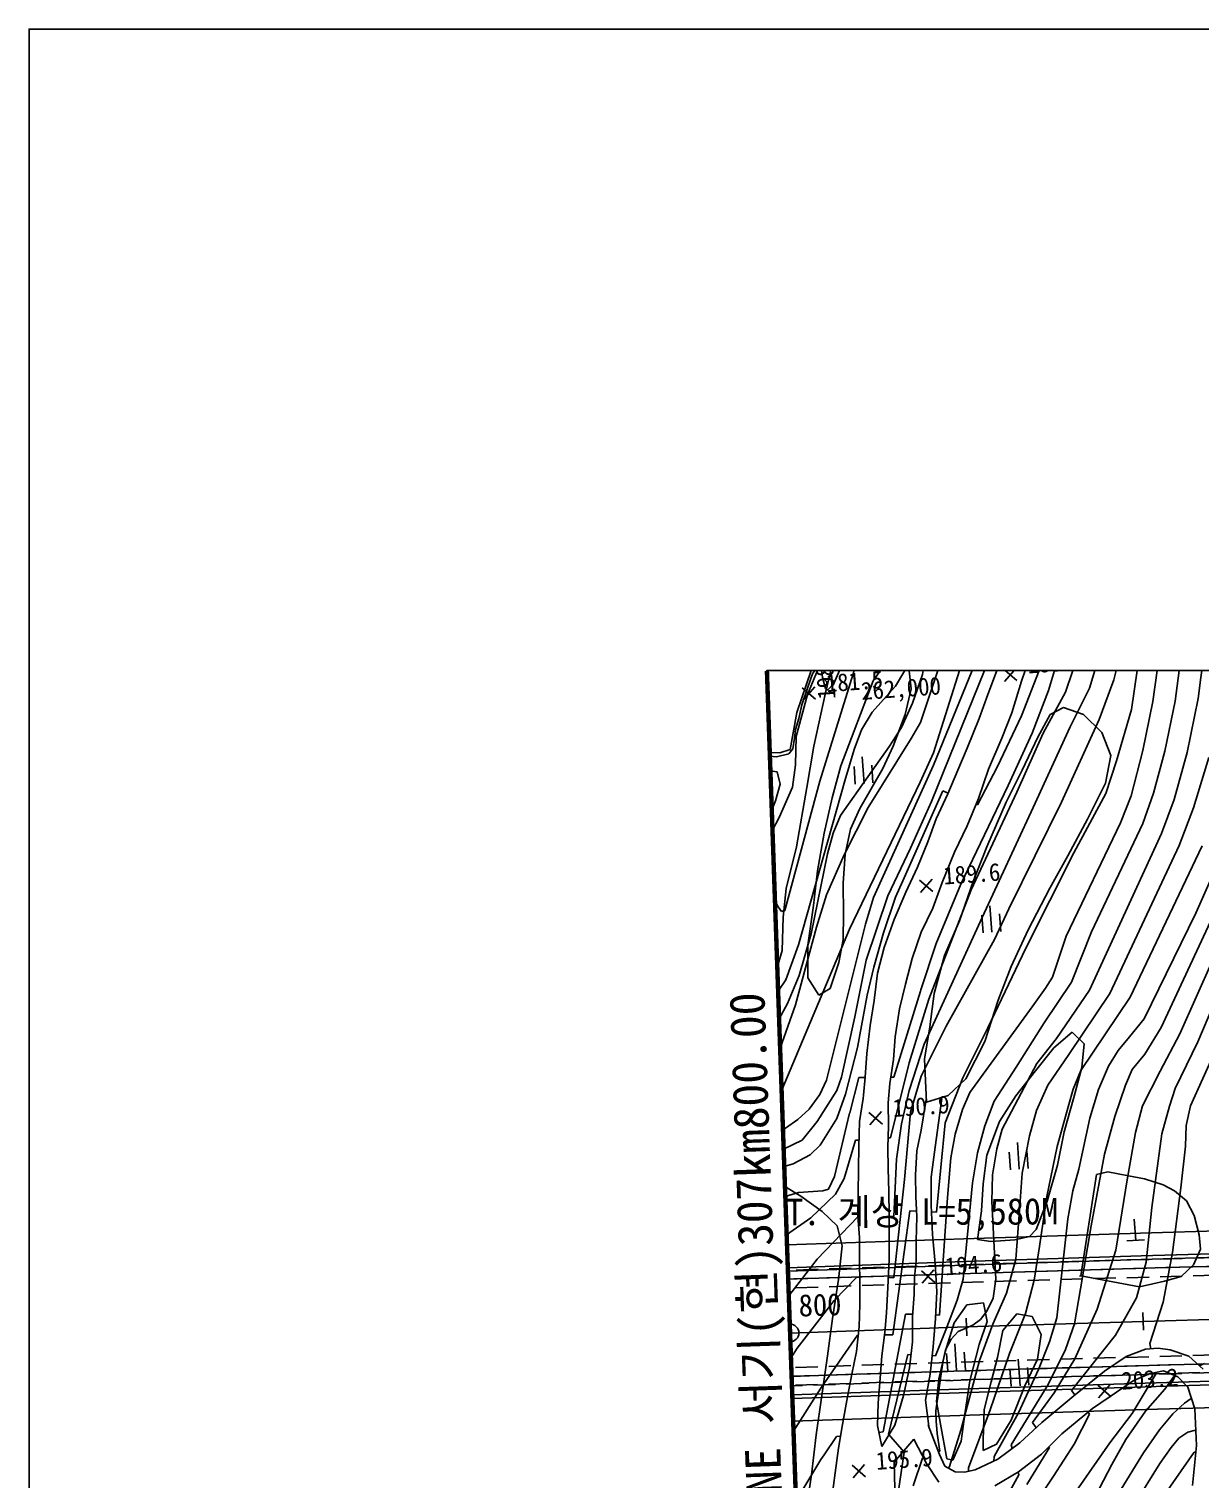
# Model space of a CAD drawing. Header units: millimetres. Extents: x 11366 to 12162, y 1103 to 1810.
# Drawn here: x 11365.9 to 11498.6, y 1454.8 to 1619.1 of the extents above; entities that cross this region are included whole.
import ezdxf
from ezdxf.enums import TextEntityAlignment as Align
from ezdxf.xclip import XClip

# ---------------------------------------------------------------- set-up
doc = ezdxf.new("R2010")
doc.units = ezdxf.units.MM
doc.header["$LTSCALE"] = 10
doc.header["$MEASUREMENT"] = 0
doc.header["$XCLIPFRAME"] = 2
doc.linetypes.add('A-CENTR01', pattern=[2, 1.25, -0.25, 0.25, -0.25])
doc.linetypes.add('HIDDEN', pattern=[0.375, 0.25, -0.125])
for name, color, linetype in [('TN-MACL', 6, 'A-CENTR01'), ('TZ-BASE', 253, 'Continuous'), ('TZ-CABL', 4, 'Continuous')]:
    doc.layers.add(name, color=color, linetype=linetype)
doc.layers.add('TX-PAPR', color=2, linetype='Continuous', plot=False)
doc.styles.add('HANA', font='GulimChe.ttf')
doc.styles.get("Standard").update_dxf_attribs({"font": 'GulimChe.ttf'})
doc.linetypes.add('ZIGZAG', pattern='A,0.0001,-0.2,[131,ltypeshp.shx,S=0.2,R=0,X=-0.2,Y=0],-0.4,[131,ltypeshp.shx,S=0.2,R=180,X=0.2,Y=0],-0.2', length=0.8001)

# ---------------------------------------------------------------- blocks, each defined once
blk = doc.blocks.new('JD-DHDFH546DFH43')
at = {"layer": 'TZ-BASE'}
for p, q in [((14.98, 74.52, 184), (16.37, 82.61, 184)), ((19.38, 68.46, 188), (24.98, 82.28, 188)), ((7.16, 74.6, 182), (8.56, 79.74, 182)), ((14.76, 69.1, 185), (18.11, 79.03, 185)), ((16.25, 64.26, 187), (22.44, 79.51, 187)), ((1.98, 72.26, 178.93), (3.99, 77.22, 178.93)), ((5.15, 77.38, 194.44), (4.02, 72.44, 194.44)), ((4.95, 73.52, 181), (6.7, 77.44, 181)), ((23.37, 74.88, 170.4), (24.3, 77.75, 170.4)), ((26.22, 69.86, 189), (29.4, 78.03, 189)), ((29.27, 72.73, 190), (31.04, 78.67, 190)), ((36.68, 73.91, 193), (37.62, 78.29, 193)), ((38.65, 70.58, 194), (39.73, 77.79, 194)), ((43.62, 71.51, 196), (44.42, 77.77, 196)), ((46.52, 74.2, 197), (46.99, 78, 197)), ((2.9, 76.53, 181.06), (0.78, 70.23, 181.06)), ((11.81, 75.79, 183.56), (13.49, 74.93, 183.56)), ((26.19, 73.79, 170.03), (27.3, 77, 170.03)), ((33.89, 72.97, 192), (34.69, 75.63, 192)), ((41.07, 71.48, 195), (41.82, 76.88, 195)), ((2, 73.1, 181), (2.53, 74.59, 181)), ((2.53, 74.59, 181), (3, 75.26, 181)), ((3.36, 62.47, 182), (7.16, 74.6, 182)), ((3.53, 75.07, 181), (3.68, 74.22, 181)), ((3.68, 74.22, 181), (3.89, 73.37, 181)), ((9.4, 73.83, 183.56), (10.44, 75.25, 183.56)), ((11.94, 73.2, 183), (13.11, 75.2, 183)), ((13.49, 74.93, 183.56), (13.7, 72.89, 183.56)), ((13.86, 71.3, 184), (14.98, 74.52, 184)), ((16.24, 65.65, 186), (19.26, 75.23, 186)), ((22.39, 72.27, 170.4), (23.37, 74.88, 170.4)), ((24.17, 75.15, 188.6), (25.68, 73.84, 188.6)), ((24.27, 73.74, 188.6), (25.58, 75.25, 188.6)), ((31.19, 72.53, 191), (32.11, 75.32, 191)), ((35.01, 69.45, 193), (36.68, 73.91, 193)), ((46.22, 71.8, 197), (46.52, 74.2, 197)), ((0.68, 67.5, 178.93), (1.98, 72.26, 178.93)), ((1.33, 71.09, 181), (2, 73.1, 181)), ((1.38, 73.04, 181.5), (2.89, 71.73, 181.5)), ((1.48, 71.63, 181.5), (2.79, 73.14, 181.5)), ((4.02, 72.44, 194.44), (2.71, 66.41, 194.44)), ((3.89, 73.37, 181), (4.02, 72.94, 181)), ((4.02, 72.94, 181), (4.24, 72.76, 181)), ((4.24, 72.76, 181), (4.95, 73.52, 181)), ((7.26, 68.16, 183.56), (9.4, 73.83, 183.56)), ((9.31, 70.27, 183), (11.91, 73.17, 183)), ((11.91, 73.17, 183), (11.94, 73.2, 183)), ((13.7, 72.89, 183.56), (13.03, 69.99, 183.56)), ((21.42, 69.55, 170.4), (22.39, 72.27, 170.4)), ((25.1, 70.21, 170.03), (26.19, 73.79, 170.03)), ((27.4, 67.89, 190), (29.27, 72.73, 190)), ((28.67, 67.88, 191), (31.19, 72.53, 191)), ((31.72, 68.59, 192), (33.89, 72.97, 192)), ((0.98, 69.56, 181), (1.33, 71.09, 181)), ((12.61, 68.52, 184), (13.86, 71.3, 184)), ((30.97, 70.78, 194.06), (29.46, 70, 194.06)), ((33.23, 69.99, 194.06), (30.97, 70.78, 194.06)), ((39.93, 65.93, 195), (41.07, 71.48, 195)), ((42.45, 65.85, 196), (43.62, 71.51, 196)), ((44.97, 65.69, 197), (46.22, 71.8, 197)), ((0.78, 70.23, 181.06), (0.01, 66.03, 181.06)), ((0.61, 68.32, 181), (0.98, 69.56, 181)), ((8.1, 68.27, 183), (9.31, 70.27, 183)), ((13.03, 69.99, 183.56), (11.68, 66.4, 183.56)), ((13.73, 67.28, 185), (14.76, 69.1, 185)), ((20.05, 66.21, 170.4), (21.42, 69.55, 170.4)), ((23.48, 64.12, 189), (26.22, 69.86, 189)), ((23.97, 67.34, 170.03), (25.1, 70.21, 170.03)), ((29.46, 70, 194.06), (28.04, 67.44, 194.06)), ((30.72, 60.09, 193), (35.01, 69.45, 193)), ((35.31, 67.96, 194.06), (33.23, 69.99, 194.06)), ((36.96, 64.75, 194), (38.65, 70.58, 194)), ((0.5, 67.33, 181), (0.61, 68.32, 181)), ((0.61, 64.32, 178.93), (0.68, 67.5, 178.93)), ((5.76, 64.18, 183.56), (7.26, 68.16, 183.56)), ((7.26, 66.04, 183), (8.1, 68.27, 183)), ((11.25, 66.43, 184), (12.61, 68.52, 184)), ((16.01, 60.14, 188), (19.38, 68.46, 188)), ((22.47, 63.83, 170.03), (23.97, 67.34, 170.03)), ((24.71, 61.98, 190), (27.4, 67.89, 190)), ((25.68, 61.21, 191), (28.67, 67.88, 191)), ((28.04, 67.44, 194.06), (26.3, 63.71, 194.06)), ((27.54, 59.49, 192), (31.72, 68.59, 192)), ((36.33, 65.36, 194.06), (35.31, 67.96, 194.06)), ((-1.17, 65.65, 181.06), (-2.3, 65.7, 181.06)), ((0.01, 66.03, 181.06), (-1.17, 65.65, 181.06)), ((-0.12, 65.55, 181), (0.3, 66.1, 181)), ((0.3, 66.1, 181), (0.5, 67.33, 181)), ((2.71, 66.41, 194.44), (1.89, 61.74, 194.44)), ((5.71, 58.58, 184), (11.25, 66.43, 184)), ((6.21, 62.5, 183), (7.26, 66.04, 183)), ((8.85, 59.49, 185), (13.73, 67.28, 185)), ((11.68, 66.4, 183.56), (10.49, 63.9, 183.56)), ((19.01, 63.71, 170.4), (20.05, 66.21, 170.4)), ((38.62, 60.79, 195), (39.93, 65.93, 195)), ((41.17, 61.1, 196), (42.45, 65.85, 196)), ((43.48, 60.4, 197), (44.97, 65.69, 197)), ((-2.29, 65.28, 181), (-1.54, 65.22, 181)), ((-1.54, 65.22, 181), (-0.12, 65.55, 181)), ((0.29, 61.79, 178.93), (0.61, 64.32, 178.93)), ((4.76, 60.56, 183.56), (5.76, 64.18, 183.56)), ((7.39, 62.13, 184.16), (7.25, 64.13, 184.16)), ((8.18, 65.2, 184.16), (8.39, 62.21, 184.16)), ((9.39, 62.28, 184.16), (9.25, 64.27, 184.16)), ((9.44, 49.29, 187), (16.25, 64.26, 187)), ((14.72, 62.34, 186), (16.24, 65.65, 186)), ((21.22, 59.78, 189), (23.48, 64.12, 189)), ((35.7, 62.24, 194.06), (36.33, 65.36, 194.06)), ((35.74, 61.07, 194), (36.96, 64.75, 194)), ((47.4, 65.14, 198), (45.7, 59.44, 198)), ((-2.23, 63.61, 181.92), (-1.45, 63.51, 181.92)), ((-1.45, 63.51, 181.92), (-1.11, 62.12, 181.92)), ((-0.58, 47.81, 182), (3.36, 62.47, 182)), ((0.95, 43.93, 183), (6.21, 62.5, 183)), ((10.49, 63.9, 183.56), (9.17, 61.59, 183.56)), ((17.87, 61.03, 170.4), (19.01, 63.71, 170.4)), ((21.34, 60.51, 170.03), (22.47, 63.83, 170.03)), ((26.3, 63.71, 194.06), (24.46, 60.07, 194.06)), ((-1.11, 62.12, 181.92), (-1.65, 60.22, 181.92)), ((-1.22, 58.35, 178.93), (0.29, 61.79, 178.93)), ((1.89, 61.74, 194.44), (0.74, 55.04, 194.44)), ((6.72, 45.69, 186), (14.72, 62.34, 186)), ((9.17, 61.59, 183.56), (7.91, 59.37, 183.56)), ((12.77, 51.18, 189), (17.29, 61.35, 189)), ((16.54, 58.19, 170.4), (17.87, 61.03, 170.4)), ((17.29, 61.35, 189), (17.9, 61.1, 189)), ((19.33, 50.81, 190), (24.71, 61.98, 190)), ((20.52, 50.17, 191), (25.68, 61.21, 191)), ((32.13, 54.36, 194), (35.74, 61.07, 194)), ((33.67, 58.16, 194.06), (35.7, 62.24, 194.06)), ((37.42, 57.75, 195), (38.62, 60.79, 195)), ((39.95, 57.67, 196), (41.17, 61.1, 196)), ((-1.65, 60.22, 181.92), (-2.07, 59.19, 181.92)), ((3.87, 56.57, 183.56), (4.76, 60.56, 183.56)), ((6.11, 54.13, 185), (8.85, 59.49, 185)), ((7.91, 59.37, 183.56), (6.84, 57.03, 183.56)), ((13.65, 54.88, 188), (16.01, 60.14, 188)), ((20.04, 57.42, 170.03), (21.34, 60.51, 170.03)), ((21.06, 59.84, 189), (21.22, 59.78, 189)), ((21.74, 47.04, 192), (27.54, 59.49, 192)), ((24.46, 60.07, 194.06), (22.3, 55.04, 194.06)), ((24.77, 48, 193), (30.72, 60.09, 193)), ((42.07, 56.54, 197), (43.48, 60.4, 197)), ((45.7, 59.44, 198), (44.07, 55.16, 198)), ((-1.99, 56.91, 178.93), (-1.22, 58.35, 178.93)), ((4.87, 56.58, 184), (5.71, 58.58, 184)), ((15.6, 55.58, 170.4), (16.54, 58.19, 170.4)), ((31.25, 44.93, 195), (37.42, 57.75, 195)), ((31.45, 54, 194.06), (33.67, 58.16, 194.06)), ((34.14, 45.41, 196), (39.95, 57.67, 196)), ((3.11, 52.29, 183.56), (3.87, 56.57, 183.56)), ((4.25, 54.24, 184), (4.87, 56.58, 184)), ((6.84, 57.03, 183.56), (6.23, 54.18, 183.56)), ((18.63, 54.42, 170.03), (20.04, 57.42, 170.03)), ((33.91, 38.79, 197), (42.07, 56.54, 197)), ((0.74, 55.04, 194.44), (-0.45, 50.32, 194.44)), ((2.4, 45.16, 184), (4.25, 54.24, 184)), ((11.06, 49.47, 188), (13.65, 54.88, 188)), ((14.43, 52.72, 170.4), (15.6, 55.58, 170.4)), ((17.22, 51, 170.03), (18.63, 54.42, 170.03)), ((22.3, 55.04, 194.06), (20.73, 51.09, 194.06)), ((26.7, 43.55, 194), (32.13, 54.36, 194)), ((44.07, 55.16, 198), (36.2, 38.42, 198)), ((46.66, 55.14, 199), (38.5, 38.02, 199)), ((45.94, 47.52, 200), (49.21, 54.84, 200)), ((4.12, 49.6, 185), (6.11, 54.13, 185)), ((6.23, 54.18, 183.56), (6, 50.9, 183.56)), ((13.1, 49.89, 170.4), (14.43, 52.72, 170.4)), ((29.42, 50.35, 194.06), (31.45, 54, 194.06)), ((2.66, 48.4, 183.56), (3.11, 52.29, 183.56)), ((11.95, 49.33, 189), (12.77, 51.18, 189)), ((14.67, 51.26, 189.6), (16.18, 49.95, 189.6)), ((14.77, 49.85, 189.6), (16.08, 51.36, 189.6)), ((16.17, 48.1, 170.03), (17.22, 51, 170.03)), ((20.73, 51.09, 194.06), (19.17, 46.64, 194.06)), ((-0.45, 50.32, 194.44), (-0.77, 47.06, 194.44)), ((3, 45.94, 185), (4.12, 49.6, 185)), ((6, 50.9, 183.56), (6.07, 47.43, 183.56)), ((8.54, 46.27, 187), (9.44, 49.29, 187)), ((8.6, 42.21, 188), (11.06, 49.47, 188)), ((10.57, 45.29, 189), (11.95, 49.33, 189)), ((11.8, 46.81, 170.4), (13.1, 49.89, 170.4)), ((15.7, 37.79, 191), (20.52, 50.17, 191)), ((16.56, 44.1, 190), (19.33, 50.81, 190)), ((26.98, 45.62, 194.06), (29.42, 50.35, 194.06)), ((-1.71, 48.96, 182), (-1.35, 48.24, 182)), ((-1.35, 48.24, 182), (-0.95, 47.71, 182)), ((-0.95, 47.71, 182), (-0.58, 47.81, 182)), ((2.01, 43.88, 183.56), (2.66, 48.4, 183.56)), ((14.84, 45.36, 170.03), (16.17, 48.1, 170.03)), ((22.63, 48.36, 192.57), (22.85, 45.37, 192.57)), ((23.16, 44.53, 193), (24.77, 48, 193)), ((-0.77, 47.06, 194.44), (-0.9, 43.29, 194.44)), ((4.14, 28.61, 187), (8.54, 46.27, 187)), ((6.07, 47.43, 183.56), (6.02, 44.54, 183.56)), ((10.64, 43.63, 170.4), (11.8, 46.81, 170.4)), ((15.2, 32.67, 192), (21.74, 47.04, 192)), ((19.17, 46.64, 194.06), (17.47, 42.74, 194.06)), ((21.85, 45.3, 192.57), (21.71, 47.29, 192.57)), ((23.85, 45.44, 192.57), (23.7, 47.44, 192.57)), ((40.09, 35.56, 200), (45.94, 47.52, 200)), ((42.03, 34.59, 201), (47.85, 47.05, 201)), ((44.15, 33.86, 202), (49.68, 46.31, 202)), ((-0.89, 27.61, 186), (6.72, 45.69, 186)), ((0.63, 37.15, 185), (3, 45.94, 185)), ((1.03, 40.47, 184), (2.4, 45.16, 184)), ((6.02, 44.54, 183.56), (5.51, 41.92, 183.56)), ((9.48, 41.39, 189), (10.57, 45.29, 189)), ((13.83, 42.39, 170.03), (14.84, 45.36, 170.03)), ((17.66, 34.71, 193), (23.16, 44.53, 193)), ((25.02, 41.47, 194.06), (26.98, 45.62, 194.06)), ((29.72, 40.29, 195), (31.25, 44.93, 195)), ((31.87, 39.69, 196), (34.14, 45.41, 196)), ((46.19, 32.97, 203), (51.26, 45.01, 203)), ((-0.9, 43.29, 194.44), (-1.45, 41.34, 194.44)), ((-0.48, 39.98, 183), (0.95, 43.93, 183)), ((2.01, 40.19, 183.56), (2.01, 43.88, 183.56)), ((9.92, 40.74, 170.4), (10.64, 43.63, 170.4)), ((14.81, 38.82, 190), (16.56, 44.1, 190)), ((17.47, 42.74, 194.06), (16.33, 38.44, 194.06)), ((22.39, 34.55, 194), (26.7, 43.55, 194)), ((5.51, 41.92, 183.56), (4.56, 38.99, 183.56)), ((7.32, 35.78, 188), (8.6, 42.21, 188)), ((8.75, 38.24, 189), (9.48, 41.39, 189)), ((13.09, 39.48, 170.03), (13.83, 42.39, 170.03)), ((23.58, 37.68, 194.06), (25.02, 41.47, 194.06)), ((-1.27, 38.81, 183), (-0.48, 39.98, 183)), ((-0.27, 37.31, 184), (1.03, 40.47, 184)), ((3.27, 38.23, 183.56), (2.01, 40.19, 183.56)), ((9.53, 37.65, 170.4), (9.92, 40.74, 170.4)), ((12.4, 36.67, 170.03), (13.09, 39.48, 170.03)), ((28.79, 35.12, 196), (31.87, 39.69, 196)), ((28.92, 39.01, 195), (29.72, 40.29, 195)), ((-1.36, 38.74, 183), (-1.27, 38.81, 183)), ((4.56, 38.99, 183.56), (3.27, 38.23, 183.56)), ((7.63, 32.31, 189), (8.75, 38.24, 189)), ((11.75, 28.95, 190), (14.77, 38.68, 190)), ((13.49, 30.56, 191), (15.7, 37.79, 191)), ((14.77, 38.68, 190), (14.81, 38.82, 190)), ((16.33, 38.44, 194.06), (15.84, 34.65, 194.06)), ((27.41, 36.92, 195), (28.92, 39.01, 195)), ((30.17, 33.32, 197), (33.91, 38.79, 197)), ((36.2, 38.42, 198), (31.55, 31.51, 198)), ((38.5, 38.02, 199), (32.93, 29.71, 199)), ((-1.24, 35.54, 184), (-0.27, 37.31, 184)), ((-1.13, 32.23, 185), (0.63, 37.15, 185)), ((9.06, 34.81, 170.4), (9.53, 37.65, 170.4)), ((11.9, 33.51, 170.03), (12.4, 36.67, 170.03)), ((20.36, 27.22, 195), (27.41, 36.92, 195)), ((22.04, 32.98, 194.06), (23.58, 37.68, 194.06)), ((5.82, 28.97, 188), (7.32, 35.78, 188)), ((8.69, 31.64, 170.4), (9.06, 34.81, 170.4)), ((14.84, 29.05, 193), (17.66, 34.71, 193)), ((15.84, 34.65, 194.06), (15.22, 31, 194.06)), ((19.57, 28.89, 194), (22.39, 34.55, 194)), ((25.59, 30.1, 196), (28.79, 35.12, 196)), ((38.45, 33.52, 200), (40.09, 35.56, 200)), ((40.17, 31.57, 201), (42.03, 34.59, 201)), ((11.7, 30.97, 170.03), (11.9, 33.51, 170.03)), ((19.89, 28.77, 194.06), (22.04, 32.98, 194.06)), ((27.93, 30.5, 197), (30.17, 33.32, 197)), ((31.96, 34.03, 197.05), (29.88, 32.28, 197.05)), ((33.29, 32.73, 197.05), (31.96, 34.03, 197.05)), ((37.16, 31.96, 200), (38.45, 33.52, 200)), ((41.89, 29.62, 202), (44.15, 33.86, 202)), ((43.61, 27.67, 203), (46.19, 32.97, 203)), ((6.28, 27.02, 189), (7.63, 32.31, 189)), ((8.5, 28.96, 170.4), (8.69, 31.64, 170.4)), ((13.47, 27.46, 192), (15.2, 32.67, 192)), ((29.88, 32.28, 197.05), (27.78, 29.68, 197.05)), ((31.55, 31.51, 198), (29.2, 28.04, 198)), ((33.05, 30.06, 197.05), (33.29, 32.73, 197.05)), ((36.07, 30.18, 200), (37.16, 31.96, 200)), ((38.74, 29.81, 201), (40.17, 31.57, 201)), ((45.33, 25.72, 204), (48.14, 31.88, 204)), ((11.3, 28.23, 170.03), (11.7, 30.97, 170.03)), ((11.37, 22.1, 191), (13.49, 30.56, 191)), ((15.22, 31, 194.06), (15.46, 26.14, 194.06)), ((23.13, 26.23, 196), (25.59, 30.1, 196)), ((24.02, 23.07, 197), (27.93, 30.5, 197)), ((27.78, 29.68, 197.05), (25.55, 26.85, 197.05)), ((32.93, 29.71, 199), (32.07, 27.61, 199)), ((32.13, 26.66, 197.05), (33.05, 30.06, 197.05)), ((34.93, 27.55, 200), (36.07, 30.18, 200)), ((38, 28.03, 201), (38.74, 29.81, 201)), ((39.89, 25.71, 202), (41.89, 29.62, 202)), ((3.38, 27.01, 187), (4.14, 28.61, 187)), ((5.31, 27.44, 188), (5.82, 28.97, 188)), ((6.77, 24.93, 190), (7.78, 28.91, 190)), ((7.78, 28.91, 190), (8.5, 28.92, 190)), ((8.33, 26.91, 170.4), (8.5, 28.96, 170.4)), ((11.11, 26.04, 170.03), (11.3, 28.23, 170.03)), ((11.41, 28.95, 190), (11.75, 28.95, 190)), ((13.65, 24.99, 193), (14.84, 29.05, 193)), ((17.58, 23.79, 194), (19.57, 28.89, 194)), ((17.91, 26.86, 194.06), (19.89, 28.77, 194.06)), ((29.2, 28.04, 198), (27.91, 25.19, 198)), ((36.78, 24.5, 201), (38, 28.03, 201)), ((-0.96, 27.51, 186), (-0.89, 27.61, 186)), ((2.17, 25.35, 187), (3.38, 27.01, 187)), ((3.08, 23.92, 188), (5.31, 27.44, 188)), ((5.28, 24.27, 189), (6.28, 27.02, 189)), ((7.87, 23.92, 170.4), (8.29, 26.53, 170.4)), ((8.29, 26.53, 170.4), (8.33, 26.91, 170.4)), ((12.62, 23.68, 192), (13.47, 27.46, 192)), ((14.84, 22.95, 194.06), (15.4, 26.43, 194.06)), ((15.46, 26.14, 194.06), (17.91, 26.86, 194.06)), ((16.43, 21.02, 194.13), (17.18, 26.55, 194.13)), ((19.54, 25.31, 195), (20.36, 27.22, 195)), ((25.55, 26.85, 197.05), (23.72, 23.93, 197.05)), ((31.05, 22.76, 197.05), (32.13, 26.66, 197.05)), ((32.07, 27.61, 199), (31.56, 25.85, 199)), ((33.95, 24.33, 200), (34.93, 27.55, 200)), ((42.98, 25.68, 203), (43.61, 27.67, 203)), ((0.9, 24.16, 187), (2.17, 25.35, 187)), ((5.03, 17.7, 190), (6.75, 24.87, 190)), ((6.75, 24.87, 190), (6.77, 24.93, 190)), ((8.93, 24.95, 190.87), (10.45, 23.64, 190.87)), ((9.04, 23.54, 190.87), (10.34, 25.05, 190.87)), ((11.14, 23.44, 170.03), (11.11, 26.04, 170.03)), ((12.95, 17.38, 193), (13.65, 24.99, 193)), ((18.68, 22.5, 195), (19.54, 25.31, 195)), ((22.07, 23.46, 196), (23.13, 26.23, 196)), ((27.91, 25.19, 198), (27.1, 22.3, 198)), ((31.56, 25.85, 199), (30.25, 21.11, 199)), ((39.13, 22.7, 202), (39.89, 25.71, 202)), ((42.09, 22.54, 203), (42.98, 25.68, 203)), ((44.86, 23.48, 204), (45.33, 25.72, 204)), ((-0.81, 23.04, 187), (-0.52, 23.19, 187)), ((-0.52, 23.19, 187), (0.9, 24.16, 187)), ((1.37, 21.81, 188), (3.08, 23.92, 188)), ((3.41, 21.27, 189), (5.28, 24.27, 189)), ((7.79, 21.07, 170.4), (7.87, 23.92, 170.4)), ((11.06, 20.98, 170.03), (11.14, 23.44, 170.03)), ((12.05, 19.67, 192), (12.62, 23.68, 192)), ((16.57, 13.67, 194), (17.58, 23.79, 194)), ((21.23, 20.39, 196), (22.07, 23.46, 196)), ((23.72, 23.93, 197.05), (22.27, 20.13, 197.05)), ((23.43, 20.83, 197), (24.02, 23.07, 197)), ((32.7, 18.53, 200), (33.95, 24.33, 200)), ((35.61, 20.23, 201), (36.78, 24.5, 201)), ((44.78, 21.13, 204), (44.86, 23.48, 204)), ((-0.73, 20.79, 188), (1.37, 21.81, 188)), ((6.12, 17.5, 191), (7.42, 21.82, 191)), ((7.42, 21.82, 191), (7.81, 21.84, 191)), ((11.1, 22.08, 191), (11.37, 22.1, 191)), ((14.37, 20.6, 194.06), (14.84, 22.95, 194.06)), ((18.22, 19.84, 195), (18.68, 22.5, 195)), ((25.74, 21.54, 197.75), (25.95, 18.55, 197.75)), ((27.1, 22.3, 198), (26.3, 18.07, 198)), ((30.27, 18.98, 197.05), (31.05, 22.76, 197.05)), ((38.16, 17.33, 202), (39.13, 22.7, 202)), ((40.97, 14.21, 203), (42.09, 22.54, 203)), ((0.34, 19.14, 189), (2.29, 20.17, 189)), ((2.29, 20.17, 189), (3.41, 21.27, 189)), ((7.75, 18.6, 170.4), (7.79, 21.07, 170.4)), ((11.11, 18.6, 170.03), (11.06, 20.98, 170.03)), ((14.2, 17.87, 194.06), (14.37, 20.6, 194.06)), ((15.98, 17.62, 194.13), (16.43, 21.02, 194.13)), ((17.81, 15.33, 195), (18.22, 19.84, 195)), ((20.66, 16.98, 196), (21.23, 20.39, 196)), ((22.27, 20.13, 197.05), (21.88, 16.88, 197.05)), ((22.94, 17.91, 197), (23.43, 20.83, 197)), ((24.96, 18.47, 197.75), (24.81, 20.47, 197.75)), ((26.95, 18.62, 197.75), (26.81, 20.61, 197.75)), ((30.25, 21.11, 199), (29.09, 15.44, 199)), ((34.1, 12.12, 201), (35.61, 20.23, 201)), ((44.26, 16.42, 204), (44.78, 21.13, 204)), ((-0.66, 18.83, 189), (0.34, 19.14, 189)), ((7.7, 15.75, 170.4), (7.75, 18.6, 170.4)), ((11.17, 15.99, 170.03), (11.11, 18.6, 170.03)), ((11.77, 13.2, 192), (12.05, 19.67, 192)), ((26.3, 18.07, 198), (25.97, 13.88, 198)), ((29.12, 14.93, 197.05), (30.27, 18.98, 197.05)), ((32.02, 16.08, 200), (32.7, 18.53, 200)), ((34.69, 17.94, 201.73), (35.98, 18.25, 201.73)), ((35.98, 18.25, 201.73), (38.34, 17.78, 201.73)), ((-0.58, 16.59, 189.81), (1.21, 15.47, 189.81)), ((4.37, 16.29, 190), (5.03, 17.7, 190)), ((5.13, 15.7, 191), (6.12, 17.5, 191)), ((11.77, 6.25, 193), (12.95, 17.38, 193)), ((14.26, 15.43, 194.06), (14.2, 17.87, 194.06)), ((15.96, 14.48, 194.13), (15.98, 17.62, 194.13)), ((19.6, 6.09, 196), (20.66, 16.98, 196)), ((21.88, 16.88, 197.05), (21.69, 13.82, 197.05)), ((22.83, 14.88, 197), (22.94, 17.91, 197)), ((32.93, 6.47, 201.73), (34.69, 17.94, 201.73)), ((36.89, 9.36, 202), (38.16, 17.33, 202)), ((38.34, 17.78, 201.73), (40.15, 17.46, 201.73)), ((40.15, 17.46, 201.73), (42.23, 16.76, 201.73)), ((42.23, 16.76, 201.73), (43.53, 16.1, 201.73)), ((-0.54, 15.43, 190), (0.95, 15.91, 190)), ((0.95, 15.91, 190), (3.73, 16.07, 190)), ((1.21, 15.47, 189.81), (3.63, 13.74, 189.81)), ((2.35, 13.02, 191), (5.13, 15.7, 191)), ((3.73, 16.07, 190), (4.37, 16.29, 190)), ((7.69, 13.22, 170.4), (7.7, 15.75, 170.4)), ((11.21, 13.38, 170.03), (11.17, 15.99, 170.03)), ((14.36, 13.14, 194.06), (14.26, 15.43, 194.06)), ((17.54, 10.99, 195), (17.81, 15.33, 195)), ((23.31, 6.09, 197), (22.83, 14.88, 197)), ((27.88, 11.7, 197.05), (29.12, 14.93, 197.05)), ((29.09, 15.44, 199), (28.23, 9.79, 199)), ((31.47, 12.91, 200), (32.02, 16.08, 200)), ((43.31, 9.09, 204), (44.26, 16.42, 204)), ((43.53, 16.1, 201.73), (44.89, 14.94, 201.73)), ((44.89, 14.94, 201.73), (45.76, 13.28, 201.73)), ((3.06, 8.35, 192), (7.68, 13.15, 192)), ((3.63, 13.74, 189.81), (5.33, 12.14, 189.81)), ((7.68, 13.15, 192), (7.69, 13.15, 192)), ((7.86, 10.8, 170.4), (7.69, 13.22, 170.4)), ((11.22, 11.07, 170.03), (11.21, 13.38, 170.03)), ((11.21, 13.19, 192), (11.77, 13.2, 192)), ((11.62, -0.21, 194), (13.58, 13.82, 194)), ((13.58, 13.82, 194), (14.33, 13.78, 194)), ((16.14, 11.15, 194.13), (15.96, 14.48, 194.13)), ((16, 13.7, 194), (16.57, 13.67, 194)), ((21.69, 13.82, 197.05), (21.21, 10.59, 197.05)), ((25.97, 13.88, 198), (25.58, 8.34, 198)), ((40.31, 8.01, 203), (40.97, 14.21, 203)), ((45.76, 13.28, 201.73), (46.33, 11.09, 201.73)), ((-0.39, 11.09, 191), (2.35, 13.02, 191)), ((5.33, 12.14, 189.81), (5.89, 9.85, 189.81)), ((14.27, 10.42, 194.06), (14.36, 13.14, 194.06)), ((27.11, 10.93, 197.05), (27.88, 11.7, 197.05)), ((30.22, 1.73, 200), (31.47, 12.91, 200)), ((32.89, 5.01, 201), (34.1, 12.12, 201)), ((39.14, 10.48, 203.35), (38.97, 12.88, 203.35)), ((7.86, 8.18, 170.4), (7.86, 10.8, 170.4)), ((11.23, 8.33, 170.03), (11.22, 11.07, 170.03)), ((14.28, 8.18, 194.06), (14.27, 10.42, 194.06)), ((16.45, 7.88, 194.13), (16.14, 11.15, 194.13)), ((16.91, 2.03, 195), (17.54, 10.99, 195)), ((21.21, 10.59, 197.05), (22.75, 10.36, 197.05)), ((22.75, 10.36, 197.05), (25.46, 10.55, 197.05)), ((25.46, 10.55, 197.05), (27.11, 10.93, 197.05)), ((38.14, 10.41, 203.35), (40.14, 10.55, 203.35)), ((46.33, 11.09, 201.73), (46.46, 9.47, 201.73)), ((-0.15, 4.19, 192), (3.06, 8.35, 192)), ((5.89, 9.85, 189.81), (5.49, 6.05, 189.81)), ((11.07, 5.14, 170.03), (11.23, 8.33, 170.03)), ((25.58, 8.34, 198), (24.52, 4.49, 198)), ((28.23, 9.79, 199), (27.64, 5.97, 199)), ((34.78, 2.68, 202), (36.89, 9.36, 202)), ((42.24, 3.47, 204), (43.31, 9.09, 204)), ((46.46, 9.47, 201.73), (45.68, 7.72, 201.73)), ((7.9, 5.66, 170.4), (7.86, 8.18, 170.4)), ((14.1, 6.29, 194.06), (14.28, 8.18, 194.06)), ((14.87, 7.03, 194.56), (16.38, 5.72, 194.56)), ((14.97, 5.62, 194.56), (16.28, 7.13, 194.56)), ((16.61, 4.71, 194.13), (16.45, 7.88, 194.13)), ((39.24, 3.99, 203), (40.31, 8.01, 203)), ((45.68, 7.72, 201.73), (44.28, 6.39, 201.73)), ((5.49, 6.05, 189.81), (4.79, 1.65, 189.81)), ((5.01, 3.66, 193), (7.55, 6.32, 193)), ((7.55, 6.32, 193), (7.89, 6.31, 193)), ((7.92, 3.27, 170.4), (7.9, 5.66, 170.4)), ((10.92, 2.26, 170.03), (11.07, 5.14, 170.03)), ((11.13, 6.26, 193), (11.77, 6.25, 193)), ((14.06, 4.35, 194.06), (14.1, 6.29, 194.06)), ((18.91, 3.73, 196), (19.6, 6.09, 196)), ((22.98, 3.94, 197), (23.31, 6.09, 197)), ((27.64, 5.97, 199), (26.65, 2.2, 199)), ((32.19, 1.02, 201), (32.89, 5.01, 201)), ((32.76, 6.43, 201.73), (32.93, 6.47, 201.73)), ((39.57, 5.24, 201.73), (32.93, 6.47, 201.73)), ((41.06, 5.55, 201.73), (39.57, 5.24, 201.73)), ((42.38, 5.88, 201.73), (41.06, 5.55, 201.73)), ((44.28, 6.39, 201.73), (42.38, 5.88, 201.73)), ((0.81, -1.73, 193), (5.01, 3.66, 193)), ((13.85, 1.88, 194.06), (14.06, 4.35, 194.06)), ((16.47, 1.63, 194.13), (16.61, 4.71, 194.13)), ((17.64, 0.35, 196), (18.91, 3.73, 196)), ((21.92, 3.42, 198.76), (20, 3.2, 198.76)), ((22.33, 1.3, 198.76), (21.92, 3.42, 198.76)), ((22.3, 2.46, 197), (22.98, 3.94, 197)), ((24.52, 4.49, 198), (22.96, 0.99, 198)), ((36.84, -0.24, 203), (39.24, 3.99, 203)), ((40.72, -1.2, 204), (42.24, 3.47, 204)), ((4.79, 1.65, 189.81), (4.23, -2.57, 189.81)), ((7.84, 0.7, 170.4), (7.92, 3.27, 170.4)), ((10.55, -11.2, 195), (13.06, 2.13, 195)), ((10.72, 0.06, 170.03), (10.92, 2.26, 170.03)), ((13.06, 2.13, 195), (13.87, 2.11, 195)), ((13.86, -1.02, 194.06), (13.85, 1.88, 194.06)), ((16.49, 2.04, 195), (16.91, 2.03, 195)), ((20, 3.2, 198.76), (18.58, 1.13, 198.76)), ((19.96, 1.68), (20.02, -0.32)), ((21.58, 1.52, 197), (22.3, 2.46, 197)), ((25.68, 2.16, 200.1), (24.11, 0.27, 200.1)), ((26.65, 2.2, 199), (24.86, -2.33, 199)), ((27.41, 1.85, 200.1), (25.68, 2.16, 200.1)), ((28.45, -0.19, 200.1), (27.41, 1.85, 200.1)), ((29.39, -1.02, 200), (30.22, 1.73, 200)), ((32.23, -2.92, 202), (34.78, 2.68, 202)), ((39.95, 2.32), (40.01, 0.32)), ((-0.03, 1), (0.03, -1)), ((7.54, -2.08, 170.4), (7.84, 0.7, 170.4)), ((10.41, -2.58, 170.03), (10.72, 0.06, 170.03)), ((16.21, -1.56, 194.13), (16.47, 1.63, 194.13)), ((16.48, -2.57, 196), (17.64, 0.35, 196)), ((18.58, 1.13, 198.76), (17.58, -2.15, 198.76)), ((18.25, -0.69, 197), (19.05, 0.15, 197)), ((19.05, 0.15, 197), (20.68, 0.9, 197)), ((20.68, 0.9, 197), (21.58, 1.52, 197)), ((21.4, -1.32, 198.76), (22.33, 1.3, 198.76)), ((22.96, 0.99, 198), (21.45, -3.13, 198)), ((24.11, 0.27, 200.1), (23.5, -2.78, 200.1)), ((31.17, -1.88, 201), (32.19, 1.02, 201)), ((3.49, -6.25, 194), (7.65, -0.25, 194)), ((7.65, -0.25, 194), (7.74, -0.25, 194)), ((10.69, -0.22, 194), (11.62, -0.21, 194)), ((13.51, -3.94, 194.06), (13.86, -1.02, 194.06)), ((15.88, -4.66, 194.13), (16.21, -1.56, 194.13)), ((17.6, -1.92, 197), (18.25, -0.69, 197)), ((18.65, -1.24, 197.87), (18.86, -4.23, 197.87)), ((20.35, -5.42, 198.76), (21.4, -1.32, 198.76)), ((28.02, -2.96, 200.1), (28.45, -0.19, 200.1)), ((28.15, -4.15, 200), (29.39, -1.02, 200)), ((31.87, -6.51, 203), (36.84, -0.24, 203)), ((40.85, -1.78, 204), (40.72, -1.2, 204)), ((0.1, -2.85, 193), (0.81, -1.73, 193)), ((4.23, -2.57, 189.81), (3.6, -7.07, 189.81)), ((7.01, -4.65, 170.4), (7.54, -2.08, 170.4)), ((10.2, -5.13, 170.03), (10.41, -2.58, 170.03)), ((11.13, -11.46, 196), (13.35, -2.45, 196)), ((13.35, -2.45, 196), (13.69, -2.46, 196)), ((16.1, -2.56, 196), (16.48, -2.57, 196)), ((17.58, -2.15, 198.76), (16.85, -5.21, 198.76)), ((17.3, -3.36, 197), (17.6, -1.92, 197)), ((17.87, -4.31, 197.87), (17.72, -2.31, 197.87)), ((21.45, -3.13, 198), (19.34, -10.99, 198)), ((19.86, -4.16, 197.87), (19.72, -2.17, 197.87)), ((24.86, -2.33, 199), (22.64, -8.71, 199)), ((23.5, -2.78, 200.1), (22.77, -5.54, 200.1)), ((25.82, -2.98, 198.64), (26.04, -5.97, 198.64)), ((26.59, -5.99, 200.1), (28.02, -2.96, 200.1)), ((29.24, -5.84, 201), (31.17, -1.88, 201)), ((29.92, -6.78, 202), (32.23, -2.92, 202)), ((38.07, -2.65, 197), (35.61, -4.33, 197)), ((40.24, -1.82, 197), (38.07, -2.65, 197)), ((41.68, -1.73, 197), (40.24, -1.82, 197)), ((43.05, -1.92, 197), (41.68, -1.73, 197)), ((45.16, -2.64, 197), (43.05, -1.92, 197)), ((46.77, -4.1, 197), (45.16, -2.64, 197)), ((6.51, -7.22, 170.4), (7.01, -4.65, 170.4)), ((12.85, -7.07, 194.06), (13.51, -3.94, 194.06)), ((15.35, -7.62, 194.13), (15.88, -4.66, 194.13)), ((16.51, -8.81, 197), (17.3, -3.36, 197)), ((25.04, -6.04, 198.64), (24.89, -4.05, 198.64)), ((25.88, -9.05, 200), (28.15, -4.15, 200)), ((27.03, -5.9, 198.64), (26.89, -3.91, 198.64)), ((35.61, -4.33, 197), (32.13, -7.1, 197)), ((38.74, -9.12, 204), (41.46, -4.59, 204)), ((40.65, -4.63, 196.91), (38.86, -5.41, 196.91)), ((42.28, -4.27, 196.91), (40.65, -4.63, 196.91)), ((41.46, -4.59, 204), (41.43, -4.46, 204)), ((43.9, -4.95, 196.91), (42.28, -4.27, 196.91)), ((43.46, -4.94, 205), (43.67, -4.85, 205)), ((46.34, -3.71, 205), (46.92, -3.46, 205)), ((0.39, -11.12, 194), (3.49, -6.25, 194)), ((9.97, -7.96, 170.03), (10.2, -5.13, 170.03)), ((16.85, -5.21, 198.76), (16.57, -7.76, 198.76)), ((19.81, -8.91, 198.76), (20.35, -5.42, 198.76)), ((22.77, -5.54, 200.1), (21.97, -8.68, 200.1)), ((25.03, -9.87, 200.1), (26.59, -5.99, 200.1)), ((25.05, -12.67, 201), (29.24, -5.84, 201)), ((32.25, -7.01, 203), (31.87, -6.51, 203)), ((38.86, -5.41, 196.91), (34.24, -8.56, 196.91)), ((34.84, -5.92, 203.21), (36.35, -7.23, 203.21)), ((34.94, -7.33, 203.21), (36.25, -5.82, 203.21)), ((40.23, -8.86, 205), (42.45, -6.37, 205)), ((42.45, -6.37, 205), (43.46, -4.94, 205)), ((45.04, -6.14, 196.91), (43.9, -4.95, 196.91)), ((45.83, -8.58, 196.91), (45.04, -6.14, 196.91)), ((3.6, -7.07, 189.81), (2.94, -11.53, 189.81)), ((5.94, -10.36, 170.4), (6.51, -7.22, 170.4)), ((9.9, -10.46, 170.03), (9.97, -7.96, 170.03)), ((11.85, -10.45, 194.06), (12.85, -7.07, 194.06)), ((15.71, -10.56, 194.13), (15.35, -7.62, 194.13)), ((16.57, -7.76, 198.76), (17.04, -10.33, 198.76)), ((27.45, -10.15, 202), (29.92, -6.78, 202)), ((32.13, -7.1, 197), (28.5, -10.12, 197)), ((43.34, -9.17, 206), (44.66, -7.96, 206)), ((44.66, -7.96, 206), (45.41, -7.4, 206)), ((45.41, -7.4, 206), (45.45, -7.39, 206)), ((16.54, -9.99, 197), (16.51, -8.81, 197)), ((19.39, -12.24, 198.76), (19.81, -8.91, 198.76)), ((22.64, -8.71, 199), (20.2, -15.26, 199)), ((21.97, -8.68, 200.1), (21.88, -12.09, 200.1)), ((23.11, -14, 200), (25.88, -9.05, 200)), ((34.24, -8.56, 196.91), (30.79, -11.42, 196.91)), ((32.18, -12.58, 203), (33.91, -9.2, 203)), ((33.91, -9.2, 203), (33.74, -8.97, 203)), ((36.21, -12.42, 204), (38.74, -9.12, 204)), ((38.02, -12.06, 205), (40.23, -8.86, 205)), ((41.84, -10.98, 206), (43.34, -9.17, 206)), ((46.03, -12.73, 196.91), (45.83, -8.58, 196.91)), ((5.47, -13.03, 170.4), (5.94, -10.36, 170.4)), ((10.38, -12.86, 170.03), (9.9, -10.46, 170.03)), ((10.06, -11.25, 195), (10.55, -11.2, 195)), ((10.38, -12.86, 194.06), (11.85, -10.45, 194.06)), ((12.93, -13.5, 196), (11.13, -11.46, 196)), ((16.91, -13.75, 197), (15.65, -10.42, 197)), ((16.64, -11.37, 197), (16.54, -9.99, 197)), ((16.96, -13.39, 197), (16.64, -11.37, 197)), ((17.04, -10.33, 198.76), (17.77, -14.26, 198.76)), ((19.34, -10.99, 198), (18.06, -15.1, 198)), ((23.39, -12.58, 200.1), (25.03, -9.87, 200.1)), ((28.5, -10.12, 197), (26.03, -12.44, 197)), ((27.85, -10.73, 202), (27.45, -10.15, 202)), ((30.79, -11.42, 196.91), (28.49, -13.72, 196.91)), ((40.01, -13.56, 206), (41.84, -10.98, 206)), ((44.04, -11.9, 207), (45.04, -11.22, 207)), ((45.04, -11.22, 207), (45.89, -11.01, 207)), ((45.89, -11.01, 207), (45.95, -11.01, 207)), ((2.94, -11.53, 189.81), (2.43, -16.07, 189.81)), ((3.88, -13.79, 195), (5.25, -11.71, 195)), ((5.09, -15.83, 170.4), (5.47, -13.03, 170.4)), ((5.25, -11.71, 195), (5.71, -11.67, 195)), ((11.78, -14.63, 196.91), (14.03, -12.03, 196.91)), ((15.46, -14.79, 196.91), (14.03, -12.03, 196.91)), ((18.43, -14.4, 198.76), (19.39, -12.24, 198.76)), ((21.88, -12.09, 200.1), (21.86, -13.29, 200.1)), ((21.86, -13.29, 200.1), (23.39, -12.58, 200.1)), ((26.03, -12.44, 197), (23.53, -14.28, 197)), ((25.16, -13.08, 201), (25.05, -12.67, 201)), ((26.82, -17.17, 202), (29.38, -12.97, 202)), ((29.38, -12.97, 202), (29.32, -12.89, 202)), ((29.82, -16.21, 203), (32.18, -12.58, 203)), ((32.41, -17.89, 204), (36.21, -12.42, 204)), ((36.45, -14.88, 205), (38.02, -12.06, 205)), ((41.86, -14.77, 207), (43.14, -12.98, 207)), ((43.14, -12.98, 207), (44.04, -11.9, 207)), ((45.55, -17.26, 196.91), (46.03, -12.73, 196.91)), ((1.21, -18.1, 195), (3.48, -14.34, 195)), ((3.48, -14.34, 195), (3.88, -13.79, 195)), ((11.9, -19.13, 196.91), (11.78, -14.63, 196.91)), ((12.26, -18.11, 196), (12.93, -13.5, 196)), ((13.94, -17.29, 197), (14.98, -14.18, 197)), ((14.98, -14.18, 197), (15.11, -14.12, 197)), ((16.8, -13.45, 197), (16.96, -13.39, 197)), ((17.53, -15.08, 197), (16.91, -13.75, 197)), ((17.77, -14.26, 198.76), (18.43, -14.4, 198.76)), ((23.53, -14.28, 197), (20.96, -15.48, 197)), ((23.06, -14.5, 200), (23.11, -14, 200)), ((28.49, -13.72, 196.91), (25.85, -15.7, 196.91)), ((37.18, -18.18, 206), (40.01, -13.56, 206)), ((38.96, -19.46, 207), (41.86, -14.77, 207)), ((40.59, -20.89, 208), (45.74, -13.48, 208)), ((45.74, -13.48, 208), (45.95, -13.48, 208)), ((2.43, -16.07, 189.81), (1.61, -21.32, 189.81)), ((4.73, -18.69, 170.4), (5.09, -15.83, 170.4)), ((7.03, -14.98, 195.9), (8.54, -16.29, 195.9)), ((7.13, -16.39, 195.9), (8.44, -14.88, 195.9)), ((16.86, -16.88, 196.91), (15.46, -14.79, 196.91)), ((18.7, -15.7, 197), (17.53, -15.08, 197)), ((18.06, -15.1, 198), (17.94, -15.3, 198)), ((19.76, -15.77, 197), (18.7, -15.7, 197)), ((20.96, -15.48, 197), (19.76, -15.77, 197)), ((20.2, -15.26, 199), (20.21, -15.66, 199)), ((22.63, -27, 203), (29.82, -16.21, 203)), ((25.85, -15.7, 196.91), (23.17, -17.3, 196.91)), ((24.71, -18.23, 201), (25.91, -16.05, 201)), ((25.91, -16.05, 201), (25.82, -15.72, 201)), ((30.62, -25.97, 205), (36.45, -14.88, 205))]:
    blk.add_line(p, q, dxfattribs=at)
blk.add_circle((0, 0), 1, dxfattribs=at)
for radius in [10010, 10010, 10007.4, 10007, 10000, 9993, 9992.6, 9990, 9990]:
    blk.add_arc((349.93, -9993.88), radius, 91.546986, 92.005352, dxfattribs=at)
at = {"layer": 'TZ-BASE', "style": 'HANA'}
for s, height, rotation, p in [('198,500', 2, 94.1197, (5.16, 71.78)), ('188.6', 2, 4.1197, (26.92, 74.64, 188.6)), ('181.5', 2, 4.1197, (4.13, 72.53, 181.5)), ('262,000', 2, 4.1197, (8.12, 71.65)), ('189.6', 2, 4.1197, (17.42, 50.75, 189.6)), ('190.9', 2, 4.1197, (11.68, 24.44, 190.87)), ('T. 계상 L=5,580M', 3, 0.1791, (-0.43, 12.19, 255)), ('194.6', 2, 4.1197, (17.62, 6.52, 194.56)), ('800', 2.5, 2.0054, (1.01, 1.86)), ('203.2', 2, 4.1197, (37.59, -6.43, 203.21)), ('195.9', 2, 4.1197, (9.78, -15.5, 195.9))]:
    blk.add_text(s, height=height, rotation=rotation, dxfattribs=at).set_placement(p)

msp = doc.modelspace()

# ---------------------------------------------------------------- linework, layer by layer
at = {"layer": 'TN-MACL', "const_width": 0.5}
msp.add_lwpolyline([(11449.44, 1546.41), (11454.69, 1396.5)], dxfattribs=at)
at = {"layer": 'TX-PAPR'}
msp.add_lwpolyline([(11365.89, 1103.05), (12161.89, 1103.05), (12161.89, 1619.05), (11365.89, 1619.05)], close=True, dxfattribs=at)
at = {"layer": 'TX-PAPR', "flags": 128}
msp.add_lwpolyline([(11454.69, 1396.46), (12149.29, 1396.46), (12154.55, 1546.46), (11449.44, 1546.46), (11454.69, 1396.46)], dxfattribs=at)
at = {"layer": 'TZ-CABL', "linetype": 'HIDDEN'}
for points in [[(11451.59, 1478.55, -0.009224), (11845.18, 1483.99, -0.009224)], [(11451.62, 1477.55, -0.009218), (11844.92, 1482.99, -0.009218)], [(11451.66, 1476.55, -0.009224), (11845.17, 1481.99, -0.009224)], [(11452.19, 1467.55, -0.009209), (11845.13, 1472.99, -0.009209)], [(11452.22, 1466.55, -0.009203), (11844.87, 1471.99, -0.009203)], [(11452.25, 1465.55, -0.009209), (11845.12, 1470.99, -0.009209)]]:
    msp.add_lwpolyline(points, format="xyb", dxfattribs=at)
at = {"layer": 'TZ-CABL', "linetype": 'ZIGZAG', "ltscale": 0.5}
for points in [[(11451.62, 1477.55, -0.009218), (11844.92, 1482.99, -0.009218)], [(11452.22, 1466.55, -0.009203), (11844.87, 1471.99, -0.009203)]]:
    msp.add_lwpolyline(points, format="xyb", dxfattribs=at)
at = {"layer": 'TZ-CABL', "linetype": 'HIDDEN'}
msp.add_arc((11801.99, -8522.42), 9994, 91.546986, 92.005352, dxfattribs=at)

# ---------------------------------------------------------------- block references
at = {"layer": 'TZ-BASE'}
ref = msp.add_blockref('JD-DHDFH546DFH43', (11452.06, 1471.46), dxfattribs=at)
XClip(ref).set_block_clipping_path([(2.6260724032, -75), (697.2310196891, -74.9999999943), (702.4831644844, 75.0000000058), (-2.6260724032, 75)])

# ---------------------------------------------------------------- texts
at = {"layer": 'TN-MACL'}
msp.add_text('MATCH LINE 서기(현)307㎞800.00', height=4, rotation=92.0054, dxfattribs=at).set_placement((11448.5, 1471.33), align=Align.MIDDLE_CENTER)

doc.saveas('drawing.dxf')
